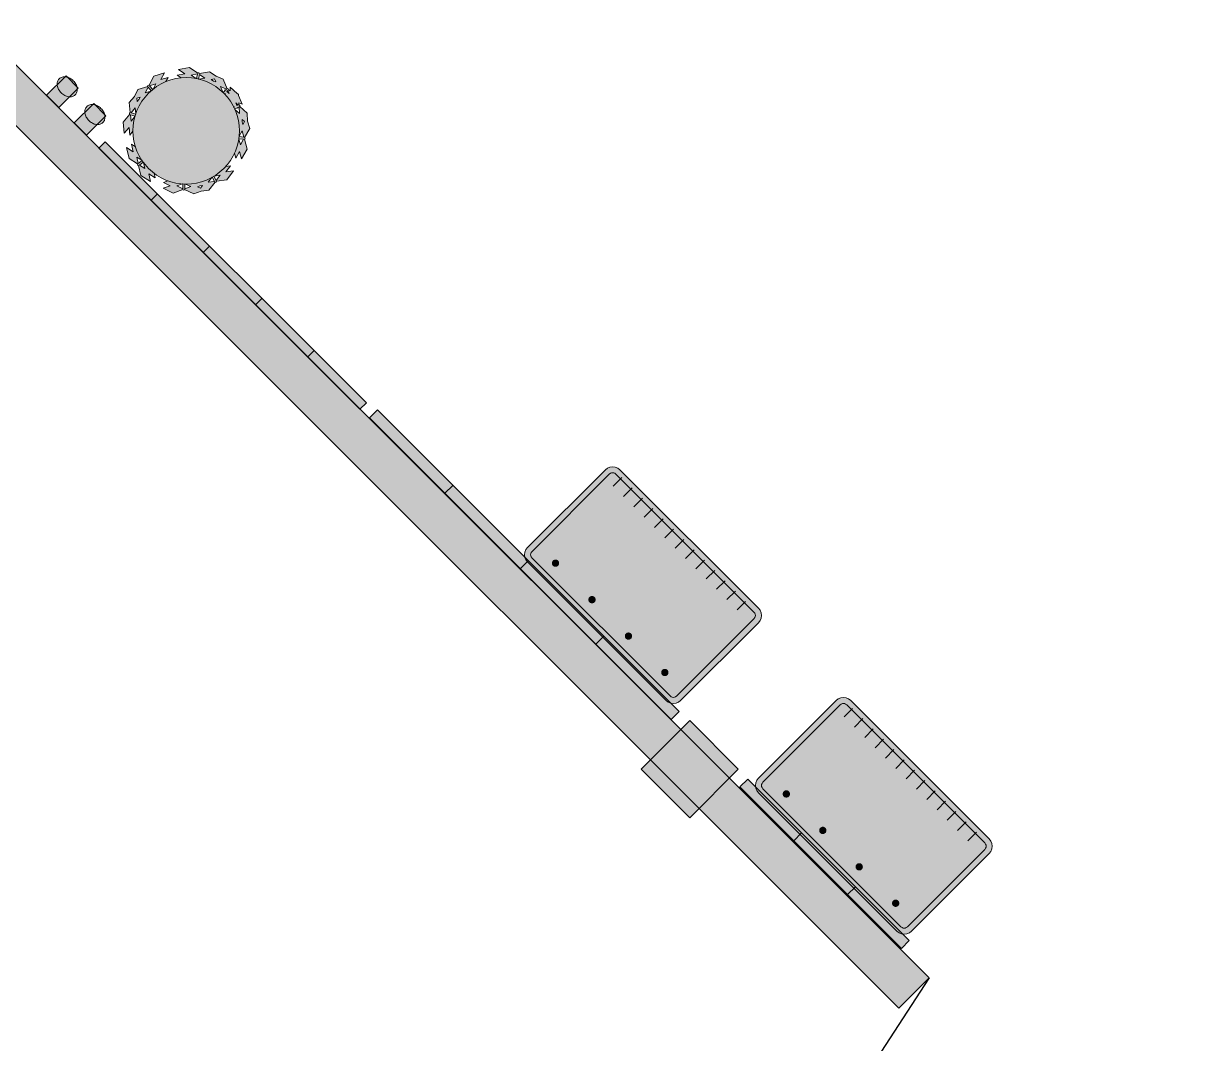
# Model space of a CAD drawing. Header units: metres. Extents: x 2172.2 to 2210.6, y 415.3 to 458.1.
# Drawn here: x 2181.17 to 2188.03, y 426.73 to 432.67 of the extents above; entities that cross this region are included whole.
import ezdxf

# ---------------------------------------------------------------- set-up
doc = ezdxf.new("R2010")
doc.units = ezdxf.units.M
for name, color, linetype, lineweight in [('NC_N1_COLUMNS', 8, 'CONTINUOUS', 25), ('NC_N1_PLANTS', 94, 'CONTINUOUS', 13), ('NC_N1_SERVICE', 7, 'CONTINUOUS', 13), ('NC_N1_WALL_DECOR', 32, 'CONTINUOUS', 13), ('NC_N1_WALL_LIGHTS', 32, 'CONTINUOUS', 13), ('NC_N1_WALLS', 7, 'CONTINUOUS', 25)]:
    doc.layers.add(name, color=color, linetype=linetype, lineweight=lineweight)

# ---------------------------------------------------------------- blocks, each defined once
blk = doc.blocks.new('NC_N1_ARCHITECTURE')
at = {"layer": 'NC_N1_COLUMNS', "true_color": 0xe6e9ea}
blk.add_hatch(color=256, dxfattribs=at).paths.add_polyline_path([(-4.672302, -5.675465), (-4.955142, -5.958305), (-5.23795, -5.67543), (-4.955142, -5.392626)])
at = {"layer": 'NC_N1_WALLS', "true_color": 0xe7e6e1}
blk.add_hatch(color=256, dxfattribs=at).paths.add_polyline_path([(-17.430969, 6.977996), (-3.56182, -6.891153), (-3.738596, -7.06793), (-17.607746, 6.80122)])
at = {"layer": 'NC_N1_COLUMNS', "linetype": 'CONTINUOUS', "lineweight": -2}
blk.add_lwpolyline([(-4.672302, -5.675465), (-4.955142, -5.958305), (-5.23795, -5.67543), (-4.955142, -5.392626)], close=True, dxfattribs=at)
at = {"layer": 'NC_N1_WALLS', "linetype": 'CONTINUOUS', "lineweight": -2}
blk.add_lwpolyline([(-17.430969, 6.977996), (-3.56182, -6.891153), (-3.738596, -7.06793), (-17.607746, 6.80122)], close=True, dxfattribs=at)
blk = doc.blocks.new('NC_N1_DOOR_D3')
at = {"color": 0, "linetype": 'CONTINUOUS'}
for points in [[(-1.125, 0), (-0.8911, 1.1004)], [(1.125, 0), (0.8911, 1.1004)]]:
    blk.add_lwpolyline(points, dxfattribs=at)
at = {"color": 0}
for centre, start, end in [((-1.125, 0), 0, 78), ((1.125, 0), 102, 180)]:
    blk.add_arc(centre, 1.125, start, end, dxfattribs=at)
blk = doc.blocks.new('NC_N1_UNIQUE_WALL_COMPOSITION_08')
at = {"true_color": 0xf6f5ef}
h = blk.add_hatch(color=256, dxfattribs=at)
h.dxf.hatch_style = 1
h.paths.add_polyline_path([(0.6648, -0.065), (0.6648, 0), (-0.6648, 0), (-0.6648, -0.065)])
at = {"color": 0, "linetype": 'CONTINUOUS', "lineweight": -2, "true_color": 0xa38246}
blk.add_lwpolyline([(0.6648, -0.065), (0.6648, 0), (-0.6648, 0), (-0.6648, -0.065)], close=True, dxfattribs=at)
for points in [[(-0.2216, -0.065), (-0.2216, 0)], [(0.2216, -0.065), (0.2216, 0)]]:
    blk.add_lwpolyline(points, dxfattribs=at)
blk = doc.blocks.new('NC_N1_SCONCE')
at = {"true_color": 0xf6f5ef}
h = blk.add_hatch(color=256, dxfattribs=at)
h.dxf.hatch_style = 1
h.paths.add_polyline_path([(0.05, -0.16), (0.05, 0), (-0.05, 0), (-0.05, -0.16)])
h = blk.add_hatch(color=256, dxfattribs=at)
h.dxf.hatch_style = 1
h.paths.add_polyline_path([(0.066, -0.12), (0.0657, -0.1151), (0.0647, -0.1102), (0.0632, -0.1055), (0.061, -0.1009), (0.0582, -0.0964), (0.0549, -0.0922), (0.051, -0.0883), (0.0467, -0.0846), (0.0419, -0.0813), (0.0367, -0.0784), (0.0311, -0.0759), (0.0253, -0.0738), (0.0192, -0.0722), (0.0129, -0.071), (0.0065, -0.0702), (0, -0.07), (-0.0065, -0.0702), (-0.0129, -0.071), (-0.0192, -0.0722), (-0.0253, -0.0738), (-0.0311, -0.0759), (-0.0367, -0.0784), (-0.0419, -0.0813), (-0.0467, -0.0846), (-0.051, -0.0883), (-0.0549, -0.0922), (-0.0582, -0.0964), (-0.061, -0.1009), (-0.0632, -0.1055), (-0.0647, -0.1102), (-0.0657, -0.1151), (-0.066, -0.12), (-0.0657, -0.1249), (-0.0647, -0.1298), (-0.0632, -0.1345), (-0.061, -0.1391), (-0.0582, -0.1436), (-0.0549, -0.1478), (-0.051, -0.1517), (-0.0467, -0.1554), (-0.0419, -0.1587), (-0.0367, -0.1616), (-0.0311, -0.1641), (-0.0253, -0.1662), (-0.0192, -0.1678), (-0.0129, -0.169), (-0.0065, -0.1698), (0, -0.17), (0.0065, -0.1698), (0.0129, -0.169), (0.0192, -0.1678), (0.0253, -0.1662), (0.0311, -0.1641), (0.0367, -0.1616), (0.0419, -0.1587), (0.0467, -0.1554), (0.051, -0.1517), (0.0549, -0.1478), (0.0582, -0.1436), (0.061, -0.1391), (0.0632, -0.1345), (0.0647, -0.1298), (0.0657, -0.1249)])
at = {"color": 0, "linetype": 'CONTINUOUS', "lineweight": -2, "true_color": 0xa38246}
for points in [[(0.05, -0.16), (0.05, 0), (-0.05, 0), (-0.05, -0.16)], [(0.066, -0.12), (0.0657, -0.1151), (0.0647, -0.1102), (0.0632, -0.1055), (0.061, -0.1009), (0.0582, -0.0964), (0.0549, -0.0922), (0.051, -0.0883), (0.0467, -0.0846), (0.0419, -0.0813), (0.0367, -0.0784), (0.0311, -0.0759), (0.0253, -0.0738), (0.0192, -0.0722), (0.0129, -0.071), (0.0065, -0.0702), (0, -0.07), (-0.0065, -0.0702), (-0.0129, -0.071), (-0.0192, -0.0722), (-0.0253, -0.0738), (-0.0311, -0.0759), (-0.0367, -0.0784), (-0.0419, -0.0813), (-0.0467, -0.0846), (-0.051, -0.0883), (-0.0549, -0.0922), (-0.0582, -0.0964), (-0.061, -0.1009), (-0.0632, -0.1055), (-0.0647, -0.1102), (-0.0657, -0.1151), (-0.066, -0.12), (-0.0657, -0.1249), (-0.0647, -0.1298), (-0.0632, -0.1345), (-0.061, -0.1391), (-0.0582, -0.1436), (-0.0549, -0.1478), (-0.051, -0.1517), (-0.0467, -0.1554), (-0.0419, -0.1587), (-0.0367, -0.1616), (-0.0311, -0.1641), (-0.0253, -0.1662), (-0.0192, -0.1678), (-0.0129, -0.169), (-0.0065, -0.1698), (0, -0.17), (0.0065, -0.1698), (0.0129, -0.169), (0.0192, -0.1678), (0.0253, -0.1662), (0.0311, -0.1641), (0.0367, -0.1616), (0.0419, -0.1587), (0.0467, -0.1554), (0.051, -0.1517), (0.0549, -0.1478), (0.0582, -0.1436), (0.061, -0.1391), (0.0632, -0.1345), (0.0647, -0.1298), (0.0657, -0.1249)]]:
    blk.add_lwpolyline(points, close=True, dxfattribs=at)
blk = doc.blocks.new('NC_N1_UNIQUE_WALL_COMPOSITION_21')
at = {"true_color": 0xf6f5ef}
h = blk.add_hatch(color=256, dxfattribs=at)
h.dxf.hatch_style = 1
h.paths.add_polyline_path([(1.242, -0.065), (1.242, 0), (-1.242, 0), (-1.242, -0.065)])
at = {"color": 0, "linetype": 'CONTINUOUS', "lineweight": -2, "true_color": 0xa38246}
blk.add_lwpolyline([(1.242, -0.065), (1.242, 0), (-1.242, 0), (-1.242, -0.065)], close=True, dxfattribs=at)
for points in [[(-0.621, -0.065), (-0.621, 0)], [(0, -0.065), (0, 0)], [(0.621, -0.065), (0.621, 0)]]:
    blk.add_lwpolyline(points, dxfattribs=at)
blk = doc.blocks.new('NC_N1_UNIQUE_WALL_COMPOSITION_22')
at = {"true_color": 0xf6f5ef}
h = blk.add_hatch(color=256, dxfattribs=at)
h.dxf.hatch_style = 1
h.paths.add_polyline_path([(1.075, -0.065), (1.075, -0.012736), (-1.075, -0.012736), (-1.075, -0.065)])
at = {"color": 0, "linetype": 'CONTINUOUS', "lineweight": -2, "true_color": 0xa38246}
blk.add_lwpolyline([(1.075, -0.065), (1.075, -0.012736), (-1.075, -0.012736), (-1.075, -0.065)], close=True, dxfattribs=at)
for points in [[(-0.645, -0.065), (-0.645, -0.012736)], [(-0.215, -0.065), (-0.215, -0.012736)], [(0.215, -0.065), (0.215, -0.012736)], [(0.645, -0.065), (0.645, -0.012736)]]:
    blk.add_lwpolyline(points, dxfattribs=at)
blk = doc.blocks.new('NC_N1_HOST')
at = {"true_color": 0xf6f5ef}
h = blk.add_hatch(color=256, dxfattribs=at)
h.dxf.hatch_style = 1
h.paths.add_polyline_path([(0.57, -0.38), (-0.57, -0.38), (-0.5855, -0.378), (-0.6, -0.372), (-0.6124, -0.3624), (-0.622, -0.35), (-0.628, -0.3355), (-0.63, -0.32), (-0.63, 0.32), (-0.628, 0.3355), (-0.622, 0.35), (-0.6124, 0.3624), (-0.6, 0.372), (-0.5855, 0.378), (-0.57, 0.38), (0.57, 0.38), (0.5855, 0.378), (0.6, 0.372), (0.6124, 0.3624), (0.622, 0.35), (0.628, 0.3355), (0.63, 0.32), (0.63, -0.32), (0.628, -0.3355), (0.622, -0.35), (0.6124, -0.3624), (0.6, -0.372), (0.5855, -0.378)])
at = {"true_color": 0xa38246}
h = blk.add_hatch(color=256, dxfattribs=at)
h.dxf.hatch_style = 1
h.paths.add_polyline_path([(-0.432, 0.27), (-0.4321, 0.2682), (-0.4323, 0.2665), (-0.4328, 0.2648), (-0.4334, 0.2631), (-0.4341, 0.2615), (-0.435, 0.26), (-0.4361, 0.2586), (-0.4373, 0.2573), (-0.4386, 0.2561), (-0.44, 0.255), (-0.4415, 0.2541), (-0.4431, 0.2534), (-0.4448, 0.2528), (-0.4465, 0.2523), (-0.4482, 0.2521), (-0.45, 0.252), (-0.4518, 0.2521), (-0.4535, 0.2523), (-0.4552, 0.2528), (-0.4569, 0.2534), (-0.4585, 0.2541), (-0.46, 0.255), (-0.4614, 0.2561), (-0.4627, 0.2573), (-0.4639, 0.2586), (-0.465, 0.26), (-0.4659, 0.2615), (-0.4666, 0.2631), (-0.4672, 0.2648), (-0.4677, 0.2665), (-0.4679, 0.2682), (-0.468, 0.27), (-0.4679, 0.2718), (-0.4677, 0.2735), (-0.4672, 0.2752), (-0.4666, 0.2769), (-0.4659, 0.2785), (-0.465, 0.28), (-0.4639, 0.2814), (-0.4627, 0.2827), (-0.4614, 0.2839), (-0.46, 0.285), (-0.4585, 0.2859), (-0.4569, 0.2866), (-0.4552, 0.2872), (-0.4535, 0.2877), (-0.4518, 0.2879), (-0.45, 0.288), (-0.4482, 0.2879), (-0.4465, 0.2877), (-0.4448, 0.2872), (-0.4431, 0.2866), (-0.4415, 0.2859), (-0.44, 0.285), (-0.4386, 0.2839), (-0.4373, 0.2827), (-0.4361, 0.2814), (-0.435, 0.28), (-0.4341, 0.2785), (-0.4334, 0.2769), (-0.4328, 0.2752), (-0.4323, 0.2735), (-0.4321, 0.2718)])
h = blk.add_hatch(color=256, dxfattribs=at)
h.dxf.hatch_style = 1
h.paths.add_polyline_path([(-0.132, 0.27), (-0.1321, 0.2682), (-0.1323, 0.2665), (-0.1328, 0.2648), (-0.1334, 0.2631), (-0.1341, 0.2615), (-0.135, 0.26), (-0.1361, 0.2586), (-0.1373, 0.2573), (-0.1386, 0.2561), (-0.14, 0.255), (-0.1415, 0.2541), (-0.1431, 0.2534), (-0.1448, 0.2528), (-0.1465, 0.2523), (-0.1482, 0.2521), (-0.15, 0.252), (-0.1518, 0.2521), (-0.1535, 0.2523), (-0.1552, 0.2528), (-0.1569, 0.2534), (-0.1585, 0.2541), (-0.16, 0.255), (-0.1614, 0.2561), (-0.1627, 0.2573), (-0.1639, 0.2586), (-0.165, 0.26), (-0.1659, 0.2615), (-0.1666, 0.2631), (-0.1672, 0.2648), (-0.1677, 0.2665), (-0.1679, 0.2682), (-0.168, 0.27), (-0.1679, 0.2718), (-0.1677, 0.2735), (-0.1672, 0.2752), (-0.1666, 0.2769), (-0.1659, 0.2785), (-0.165, 0.28), (-0.1639, 0.2814), (-0.1627, 0.2827), (-0.1614, 0.2839), (-0.16, 0.285), (-0.1585, 0.2859), (-0.1569, 0.2866), (-0.1552, 0.2872), (-0.1535, 0.2877), (-0.1518, 0.2879), (-0.15, 0.288), (-0.1482, 0.2879), (-0.1465, 0.2877), (-0.1448, 0.2872), (-0.1431, 0.2866), (-0.1415, 0.2859), (-0.14, 0.285), (-0.1386, 0.2839), (-0.1373, 0.2827), (-0.1361, 0.2814), (-0.135, 0.28), (-0.1341, 0.2785), (-0.1334, 0.2769), (-0.1328, 0.2752), (-0.1323, 0.2735), (-0.1321, 0.2718)])
h = blk.add_hatch(color=256, dxfattribs=at)
h.dxf.hatch_style = 1
h.paths.add_polyline_path([(0.168, 0.27), (0.1679, 0.2682), (0.1677, 0.2665), (0.1672, 0.2648), (0.1666, 0.2631), (0.1659, 0.2615), (0.165, 0.26), (0.1639, 0.2586), (0.1627, 0.2573), (0.1614, 0.2561), (0.16, 0.255), (0.1585, 0.2541), (0.1569, 0.2534), (0.1552, 0.2528), (0.1535, 0.2523), (0.1518, 0.2521), (0.15, 0.252), (0.1482, 0.2521), (0.1465, 0.2523), (0.1448, 0.2528), (0.1431, 0.2534), (0.1415, 0.2541), (0.14, 0.255), (0.1386, 0.2561), (0.1373, 0.2573), (0.1361, 0.2586), (0.135, 0.26), (0.1341, 0.2615), (0.1334, 0.2631), (0.1328, 0.2648), (0.1323, 0.2665), (0.1321, 0.2682), (0.132, 0.27), (0.1321, 0.2718), (0.1323, 0.2735), (0.1328, 0.2752), (0.1334, 0.2769), (0.1341, 0.2785), (0.135, 0.28), (0.1361, 0.2814), (0.1373, 0.2827), (0.1386, 0.2839), (0.14, 0.285), (0.1415, 0.2859), (0.1431, 0.2866), (0.1448, 0.2872), (0.1465, 0.2877), (0.1482, 0.2879), (0.15, 0.288), (0.1518, 0.2879), (0.1535, 0.2877), (0.1552, 0.2872), (0.1569, 0.2866), (0.1585, 0.2859), (0.16, 0.285), (0.1614, 0.2839), (0.1627, 0.2827), (0.1639, 0.2814), (0.165, 0.28), (0.1659, 0.2785), (0.1666, 0.2769), (0.1672, 0.2752), (0.1677, 0.2735), (0.1679, 0.2718)])
h = blk.add_hatch(color=256, dxfattribs=at)
h.dxf.hatch_style = 1
h.paths.add_polyline_path([(0.468, 0.27), (0.4679, 0.2682), (0.4677, 0.2665), (0.4672, 0.2648), (0.4666, 0.2631), (0.4659, 0.2615), (0.465, 0.26), (0.4639, 0.2586), (0.4627, 0.2573), (0.4614, 0.2561), (0.46, 0.255), (0.4585, 0.2541), (0.4569, 0.2534), (0.4552, 0.2528), (0.4535, 0.2523), (0.4518, 0.2521), (0.45, 0.252), (0.4482, 0.2521), (0.4465, 0.2523), (0.4448, 0.2528), (0.4431, 0.2534), (0.4415, 0.2541), (0.44, 0.255), (0.4386, 0.2561), (0.4373, 0.2573), (0.4361, 0.2586), (0.435, 0.26), (0.4341, 0.2615), (0.4334, 0.2631), (0.4328, 0.2648), (0.4323, 0.2665), (0.4321, 0.2682), (0.432, 0.27), (0.4321, 0.2718), (0.4323, 0.2735), (0.4328, 0.2752), (0.4334, 0.2769), (0.4341, 0.2785), (0.435, 0.28), (0.4361, 0.2814), (0.4373, 0.2827), (0.4386, 0.2839), (0.44, 0.285), (0.4415, 0.2859), (0.4431, 0.2866), (0.4448, 0.2872), (0.4465, 0.2877), (0.4482, 0.2879), (0.45, 0.288), (0.4518, 0.2879), (0.4535, 0.2877), (0.4552, 0.2872), (0.4569, 0.2866), (0.4585, 0.2859), (0.46, 0.285), (0.4614, 0.2839), (0.4627, 0.2827), (0.4639, 0.2814), (0.465, 0.28), (0.4659, 0.2785), (0.4666, 0.2769), (0.4672, 0.2752), (0.4677, 0.2735), (0.4679, 0.2718)])
at = {"color": 0, "linetype": 'CONTINUOUS', "lineweight": -2, "true_color": 0x2d3540}
blk.add_lwpolyline([(0.57, -0.38), (-0.57, -0.38), (-0.5855, -0.378), (-0.6, -0.372), (-0.6124, -0.3624), (-0.622, -0.35), (-0.628, -0.3355), (-0.63, -0.32), (-0.63, 0.32), (-0.628, 0.3355), (-0.622, 0.35), (-0.6124, 0.3624), (-0.6, 0.372), (-0.5855, 0.378), (-0.57, 0.38), (0.57, 0.38), (0.5855, 0.378), (0.6, 0.372), (0.6124, 0.3624), (0.622, 0.35), (0.628, 0.3355), (0.63, 0.32), (0.63, -0.32), (0.628, -0.3355), (0.622, -0.35), (0.6124, -0.3624), (0.6, -0.372), (0.5855, -0.378)], close=True, dxfattribs=at)
at = {"color": 0, "linetype": 'CONTINUOUS', "lineweight": -2, "true_color": 0xa38246}
blk.add_lwpolyline([(0.5677, -0.345), (-0.5677, -0.345), (-0.5764, -0.3439), (-0.5823, -0.3414), (-0.5875, -0.3375), (-0.5914, -0.3323), (-0.5939, -0.3264), (-0.595, -0.3177), (-0.595, 0.3177), (-0.5939, 0.3264), (-0.5914, 0.3323), (-0.5875, 0.3375), (-0.5823, 0.3414), (-0.5764, 0.3439), (-0.5677, 0.345), (0.5677, 0.345), (0.5764, 0.3439), (0.5823, 0.3414), (0.5875, 0.3375), (0.5914, 0.3323), (0.5939, 0.3264), (0.595, 0.3177), (0.595, -0.3177), (0.5939, -0.3264), (0.5914, -0.3323), (0.5875, -0.3375), (0.5823, -0.3414), (0.5764, -0.3439)], close=True, dxfattribs=at)
at = {"color": 0, "linetype": 'CONTINUOUS', "lineweight": -2}
for points in [[(-0.432, 0.27), (-0.4321, 0.2682), (-0.4323, 0.2665), (-0.4328, 0.2648), (-0.4334, 0.2631), (-0.4341, 0.2615), (-0.435, 0.26), (-0.4361, 0.2586), (-0.4373, 0.2573), (-0.4386, 0.2561), (-0.44, 0.255), (-0.4415, 0.2541), (-0.4431, 0.2534), (-0.4448, 0.2528), (-0.4465, 0.2523), (-0.4482, 0.2521), (-0.45, 0.252), (-0.4518, 0.2521), (-0.4535, 0.2523), (-0.4552, 0.2528), (-0.4569, 0.2534), (-0.4585, 0.2541), (-0.46, 0.255), (-0.4614, 0.2561), (-0.4627, 0.2573), (-0.4639, 0.2586), (-0.465, 0.26), (-0.4659, 0.2615), (-0.4666, 0.2631), (-0.4672, 0.2648), (-0.4677, 0.2665), (-0.4679, 0.2682), (-0.468, 0.27), (-0.4679, 0.2718), (-0.4677, 0.2735), (-0.4672, 0.2752), (-0.4666, 0.2769), (-0.4659, 0.2785), (-0.465, 0.28), (-0.4639, 0.2814), (-0.4627, 0.2827), (-0.4614, 0.2839), (-0.46, 0.285), (-0.4585, 0.2859), (-0.4569, 0.2866), (-0.4552, 0.2872), (-0.4535, 0.2877), (-0.4518, 0.2879), (-0.45, 0.288), (-0.4482, 0.2879), (-0.4465, 0.2877), (-0.4448, 0.2872), (-0.4431, 0.2866), (-0.4415, 0.2859), (-0.44, 0.285), (-0.4386, 0.2839), (-0.4373, 0.2827), (-0.4361, 0.2814), (-0.435, 0.28), (-0.4341, 0.2785), (-0.4334, 0.2769), (-0.4328, 0.2752), (-0.4323, 0.2735), (-0.4321, 0.2718)], [(-0.132, 0.27), (-0.1321, 0.2682), (-0.1323, 0.2665), (-0.1328, 0.2648), (-0.1334, 0.2631), (-0.1341, 0.2615), (-0.135, 0.26), (-0.1361, 0.2586), (-0.1373, 0.2573), (-0.1386, 0.2561), (-0.14, 0.255), (-0.1415, 0.2541), (-0.1431, 0.2534), (-0.1448, 0.2528), (-0.1465, 0.2523), (-0.1482, 0.2521), (-0.15, 0.252), (-0.1518, 0.2521), (-0.1535, 0.2523), (-0.1552, 0.2528), (-0.1569, 0.2534), (-0.1585, 0.2541), (-0.16, 0.255), (-0.1614, 0.2561), (-0.1627, 0.2573), (-0.1639, 0.2586), (-0.165, 0.26), (-0.1659, 0.2615), (-0.1666, 0.2631), (-0.1672, 0.2648), (-0.1677, 0.2665), (-0.1679, 0.2682), (-0.168, 0.27), (-0.1679, 0.2718), (-0.1677, 0.2735), (-0.1672, 0.2752), (-0.1666, 0.2769), (-0.1659, 0.2785), (-0.165, 0.28), (-0.1639, 0.2814), (-0.1627, 0.2827), (-0.1614, 0.2839), (-0.16, 0.285), (-0.1585, 0.2859), (-0.1569, 0.2866), (-0.1552, 0.2872), (-0.1535, 0.2877), (-0.1518, 0.2879), (-0.15, 0.288), (-0.1482, 0.2879), (-0.1465, 0.2877), (-0.1448, 0.2872), (-0.1431, 0.2866), (-0.1415, 0.2859), (-0.14, 0.285), (-0.1386, 0.2839), (-0.1373, 0.2827), (-0.1361, 0.2814), (-0.135, 0.28), (-0.1341, 0.2785), (-0.1334, 0.2769), (-0.1328, 0.2752), (-0.1323, 0.2735), (-0.1321, 0.2718)], [(0.168, 0.27), (0.1679, 0.2682), (0.1677, 0.2665), (0.1672, 0.2648), (0.1666, 0.2631), (0.1659, 0.2615), (0.165, 0.26), (0.1639, 0.2586), (0.1627, 0.2573), (0.1614, 0.2561), (0.16, 0.255), (0.1585, 0.2541), (0.1569, 0.2534), (0.1552, 0.2528), (0.1535, 0.2523), (0.1518, 0.2521), (0.15, 0.252), (0.1482, 0.2521), (0.1465, 0.2523), (0.1448, 0.2528), (0.1431, 0.2534), (0.1415, 0.2541), (0.14, 0.255), (0.1386, 0.2561), (0.1373, 0.2573), (0.1361, 0.2586), (0.135, 0.26), (0.1341, 0.2615), (0.1334, 0.2631), (0.1328, 0.2648), (0.1323, 0.2665), (0.1321, 0.2682), (0.132, 0.27), (0.1321, 0.2718), (0.1323, 0.2735), (0.1328, 0.2752), (0.1334, 0.2769), (0.1341, 0.2785), (0.135, 0.28), (0.1361, 0.2814), (0.1373, 0.2827), (0.1386, 0.2839), (0.14, 0.285), (0.1415, 0.2859), (0.1431, 0.2866), (0.1448, 0.2872), (0.1465, 0.2877), (0.1482, 0.2879), (0.15, 0.288), (0.1518, 0.2879), (0.1535, 0.2877), (0.1552, 0.2872), (0.1569, 0.2866), (0.1585, 0.2859), (0.16, 0.285), (0.1614, 0.2839), (0.1627, 0.2827), (0.1639, 0.2814), (0.165, 0.28), (0.1659, 0.2785), (0.1666, 0.2769), (0.1672, 0.2752), (0.1677, 0.2735), (0.1679, 0.2718)], [(0.468, 0.27), (0.4679, 0.2682), (0.4677, 0.2665), (0.4672, 0.2648), (0.4666, 0.2631), (0.4659, 0.2615), (0.465, 0.26), (0.4639, 0.2586), (0.4627, 0.2573), (0.4614, 0.2561), (0.46, 0.255), (0.4585, 0.2541), (0.4569, 0.2534), (0.4552, 0.2528), (0.4535, 0.2523), (0.4518, 0.2521), (0.45, 0.252), (0.4482, 0.2521), (0.4465, 0.2523), (0.4448, 0.2528), (0.4431, 0.2534), (0.4415, 0.2541), (0.44, 0.255), (0.4386, 0.2561), (0.4373, 0.2573), (0.4361, 0.2586), (0.435, 0.26), (0.4341, 0.2615), (0.4334, 0.2631), (0.4328, 0.2648), (0.4323, 0.2665), (0.4321, 0.2682), (0.432, 0.27), (0.4321, 0.2718), (0.4323, 0.2735), (0.4328, 0.2752), (0.4334, 0.2769), (0.4341, 0.2785), (0.435, 0.28), (0.4361, 0.2814), (0.4373, 0.2827), (0.4386, 0.2839), (0.44, 0.285), (0.4415, 0.2859), (0.4431, 0.2866), (0.4448, 0.2872), (0.4465, 0.2877), (0.4482, 0.2879), (0.45, 0.288), (0.4518, 0.2879), (0.4535, 0.2877), (0.4552, 0.2872), (0.4569, 0.2866), (0.4585, 0.2859), (0.46, 0.285), (0.4614, 0.2839), (0.4627, 0.2827), (0.4639, 0.2814), (0.465, 0.28), (0.4659, 0.2785), (0.4666, 0.2769), (0.4672, 0.2752), (0.4677, 0.2735), (0.4679, 0.2718)]]:
    blk.add_lwpolyline(points, close=True, dxfattribs=at)
at = {"color": 0, "linetype": 'CONTINUOUS', "lineweight": -2, "true_color": 0xa38246}
for points in [[(-0.53, -0.355), (-0.53, -0.285)], [(-0.445, -0.355), (-0.445, -0.285)], [(-0.36, -0.355), (-0.36, -0.285)], [(-0.275, -0.355), (-0.275, -0.285)], [(-0.19, -0.355), (-0.19, -0.285)], [(-0.105, -0.355), (-0.105, -0.285)], [(-0.02, -0.355), (-0.02, -0.285)], [(0.065, -0.355), (0.065, -0.285)], [(0.15, -0.355), (0.15, -0.285)], [(0.235, -0.355), (0.235, -0.285)], [(0.32, -0.355), (0.32, -0.285)], [(0.405, -0.355), (0.405, -0.285)], [(0.49, -0.355), (0.49, -0.285)]]:
    blk.add_lwpolyline(points, dxfattribs=at)
blk = doc.blocks.new('NC_N1_PLANTER')
at = {"true_color": 0x91b46f}
h = blk.add_hatch(color=256, dxfattribs=at)
h.paths.add_polyline_path([(-0.314582, -0.176177), (-0.34944, -0.121314), (-0.336246, -0.063287), (-0.338237, -0.062792), (-0.340588, -0.058893), (-0.339683, -0.054431), (-0.337973, -0.053296), (-0.369886, -0.003068), (-0.355475, 0.060314), (-0.331772, 0.023007), (-0.321972, 0.066107), (-0.30676, 0.042164), (-0.304043, 0.060478), (-0.296652, 0.089988), (-0.286403, 0.118632), (-0.280823, 0.13043), (-0.30658, 0.118511), (-0.291515, 0.160064), (-0.331628, 0.141502), (-0.309474, 0.20261), (-0.255468, 0.227602), (-0.256292, 0.22948), (-0.254641, 0.233723), (-0.250554, 0.235732), (-0.248612, 0.235071), (-0.22833, 0.291016), (-0.18698, 0.310151), (-0.150749, 0.337787), (-0.091788, 0.329601), (-0.091462, 0.331547), (-0.087769, 0.334189), (-0.083255, 0.333702), (-0.082014, 0.332167), (-0.034685, 0.368269), (0.029698, 0.35933), (-0.005446, 0.332524), (0.038334, 0.326445), (0.015759, 0.309226), (0.030385, 0.308507), (0.060478, 0.304043), (0.089988, 0.296652), (0.105943, 0.290943), (0.091863, 0.31559), (0.134551, 0.304134), (0.112627, 0.342513), (0.175406, 0.325665), (0.204933, 0.273978), (0.206673, 0.274908), (0.21102, 0.273598), (0.213392, 0.269726), (0.212934, 0.267806), (0.270427, 0.252378), (0.293029, 0.212813), (0.32366, 0.17908), (0.320546, 0.119665), (0.322646, 0.119524), (0.325649, 0.11609), (0.325495, 0.111531), (0.323958, 0.110094), (0.332125, 0.1011), (0.34, 0.12), (0.361231, 0.069046), (0.363954, 0.066047), (0.363789, 0.062905), (0.365, 0.06), (0.363441, 0.056259), (0.360553, 0.001136), (0.346789, 0.016294), (0.342105, 0.005053), (0.343905, 0.004243), (0.345522, 0), (0.343905, -0.004243), (0.342105, -0.005053), (0.365, -0.06), (0.347475, -0.102059), (0.339471, -0.146917), (0.290523, -0.180738), (0.291693, -0.182487), (0.290809, -0.186962), (0.287104, -0.189624), (0.285028, -0.189285), (0.274576, -0.247856), (0.2211, -0.284806), (0.228864, -0.241294), (0.192501, -0.26642), (0.1974, -0.238964), (0.196662, -0.239633), (0.172227, -0.257756), (0.146133, -0.273396), (0.119186, -0.286141), (0.145726, -0.294619), (0.106529, -0.315045), (0.148633, -0.328494), (0.09099, -0.358533), (0.034315, -0.34043), (0.033645, -0.342424), (0.029562, -0.344457), (0.025191, -0.34315), (0.024191, -0.341299), (-0.02857, -0.368794), (-0.071975, -0.354929), (-0.117352, -0.35079), (-0.155242, -0.304904), (-0.15685, -0.306178), (-0.161374, -0.305659), (-0.164354, -0.302216), (-0.164209, -0.30017), (-0.223471, -0.294764), (-0.264858, -0.244643), (-0.220841, -0.248658), (-0.248984, -0.214576), (-0.22109, -0.217121), (-0.239633, -0.196662), (-0.257756, -0.172227), (-0.273396, -0.146133), (-0.274861, -0.143036), (-0.281079, -0.170384), (-0.304783, -0.133077)])
h.paths.add_polyline_path([(0.32938, 0.006), (0.3375, 0.006), (0.330287, 0.023311)], flags=0)
h.paths.add_polyline_path([(0.32464, -0.006), (0.309705, -0.006), (0.309578, -0.008587), (0.323, -0.0408), (0.3375, -0.006), (0.328751, -0.006), (0.328527, -0.010281)], flags=0)
h.paths.add_polyline_path([(0.33044, -0.097057), (0.323, -0.0792), (0.317182, -0.093164), (0.314525, -0.108055)], flags=0)
h.paths.add_polyline_path([(0.319918, 0.107677), (0.31227, 0.104951), (0.318937, 0.088952)], flags=0)
h.paths.add_polyline_path([(0.307649, 0.116043), (0.315889, 0.11898), (0.290546, 0.146891), (0.288725, 0.112142), (0.289628, 0.109619), (0.303776, 0.114662), (0.306, 0.12)], flags=0)
h.paths.add_polyline_path([(0.309578, 0.008587), (0.309705, 0.006), (0.313744, 0.006), (0.310149, 0.009959)], flags=0)
h.paths.add_polyline_path([(0.295485, 0.094765), (0.297542, 0.099701), (0.293671, 0.098321), (0.29459, 0.095751)], flags=0)
h.paths.add_polyline_path([(0.264914, -0.160285), (0.263661, -0.162376), (0.287137, -0.177468), (0.293759, -0.140353)], flags=0)
h.paths.add_polyline_path([(0.249631, -0.208993), (0.280647, -0.187562), (0.257445, -0.172646), (0.255695, -0.175005)], flags=0)
h.paths.add_polyline_path([(0.267482, 0.194261), (0.277651, 0.183062), (0.278664, 0.20238), (0.259979, 0.207395)], flags=0)
h.paths.add_polyline_path([(0.229573, 0.230846), (0.210872, 0.263581), (0.193952, 0.241643), (0.196566, 0.239704)], flags=0)
h.paths.add_polyline_path([(0.18234, 0.250255), (0.184312, 0.248793), (0.20137, 0.27091), (0.164959, 0.280681)], flags=0)
h.paths.add_polyline_path([(0.06827, -0.318328), (0.035259, -0.307784), (0.032472, -0.308197), (0.034836, -0.335751)], flags=0)
h.paths.add_polyline_path([(-0.013033, -0.325306), (0.02288, -0.336777), (0.020496, -0.308993), (0.018039, -0.309114)], flags=0)
h.paths.add_polyline_path([(-0.072835, 0.300948), (-0.070392, 0.30156), (-0.042586, 0.322769), (-0.079928, 0.327954)], flags=0)
h.paths.add_polyline_path([(-0.0657, -0.323987), (-0.080764, -0.322613), (-0.068447, -0.33753), (-0.051291, -0.328589)], flags=0)
h.paths.add_polyline_path([(-0.091535, 0.324905), (-0.12151, 0.302042), (-0.087386, 0.297304), (-0.084477, 0.298032)], flags=0)
h.paths.add_polyline_path([(-0.139269, -0.276642), (-0.152266, -0.301259), (-0.114722, -0.304684), (-0.136985, -0.277723)], flags=0)
h.paths.add_polyline_path([(-0.152218, -0.269749), (-0.186882, -0.266587), (-0.162878, -0.295657), (-0.149925, -0.271123)], flags=0)
h.paths.add_polyline_path([(-0.170679, 0.283112), (-0.15865, 0.292287), (-0.177811, 0.294948), (-0.184405, 0.276761)], flags=0)
h.paths.add_polyline_path([(-0.244585, 0.232638), (-0.224083, 0.213819), (-0.222168, 0.215932), (-0.210371, 0.24847)], flags=0)
h.paths.add_polyline_path([(-0.232141, 0.204928), (-0.252699, 0.223798), (-0.265549, 0.188355), (-0.23388, 0.20301)], flags=0)
h.paths.add_polyline_path([(-0.303717, -0.061779), (-0.304043, -0.060478), (-0.304306, -0.058708), (-0.331542, -0.063418), (-0.311325, -0.095238)], flags=0)
h.paths.add_polyline_path([(-0.306067, -0.046834), (-0.306424, -0.044428), (-0.325228, -0.014831), (-0.333587, -0.051593)], flags=0)
at = {"color": 0, "linetype": 'CONTINUOUS', "lineweight": -2}
for points in [[(-0.314582, -0.176177), (-0.34944, -0.121314), (-0.336246, -0.063287), (-0.338237, -0.062792), (-0.340588, -0.058893), (-0.339683, -0.054431), (-0.337973, -0.053296), (-0.369886, -0.003068), (-0.355475, 0.060314), (-0.331772, 0.023007), (-0.321972, 0.066107), (-0.30676, 0.042164), (-0.304043, 0.060478), (-0.296652, 0.089988), (-0.286403, 0.118632), (-0.280823, 0.13043), (-0.30658, 0.118511), (-0.291515, 0.160064), (-0.331628, 0.141502), (-0.309474, 0.20261), (-0.255468, 0.227602), (-0.256292, 0.22948), (-0.254641, 0.233723), (-0.250554, 0.235732), (-0.248612, 0.235071), (-0.22833, 0.291016), (-0.18698, 0.310151), (-0.150749, 0.337787), (-0.091788, 0.329601), (-0.091462, 0.331547), (-0.087769, 0.334189), (-0.083255, 0.333702), (-0.082014, 0.332167), (-0.034685, 0.368269), (0.029698, 0.35933), (-0.005446, 0.332524), (0.038334, 0.326445), (0.015759, 0.309226), (0.030385, 0.308507), (0.060478, 0.304043), (0.089988, 0.296652), (0.105943, 0.290943), (0.091863, 0.31559), (0.134551, 0.304134), (0.112627, 0.342513), (0.175406, 0.325665), (0.204933, 0.273978), (0.206673, 0.274908), (0.21102, 0.273598), (0.213392, 0.269726), (0.212934, 0.267806), (0.270427, 0.252378), (0.293029, 0.212813), (0.32366, 0.17908), (0.320546, 0.119665), (0.322646, 0.119524), (0.325649, 0.11609), (0.325495, 0.111531), (0.323958, 0.110094), (0.332125, 0.1011), (0.34, 0.12), (0.361231, 0.069046), (0.363954, 0.066047), (0.363789, 0.062905), (0.365, 0.06), (0.363441, 0.056259), (0.360553, 0.001136), (0.346789, 0.016294), (0.342105, 0.005053), (0.343905, 0.004243), (0.345522, 0), (0.343905, -0.004243), (0.342105, -0.005053), (0.365, -0.06), (0.347475, -0.102059), (0.339471, -0.146917), (0.290523, -0.180738), (0.291693, -0.182487), (0.290809, -0.186962), (0.287104, -0.189624), (0.285028, -0.189285), (0.274576, -0.247856), (0.2211, -0.284806), (0.228864, -0.241294), (0.192501, -0.26642), (0.1974, -0.238964), (0.196662, -0.239633), (0.172227, -0.257756), (0.146133, -0.273396), (0.119186, -0.286141), (0.145726, -0.294619), (0.106529, -0.315045), (0.148633, -0.328494), (0.09099, -0.358533), (0.034315, -0.34043), (0.033645, -0.342424), (0.029562, -0.344457), (0.025191, -0.34315), (0.024191, -0.341299), (-0.02857, -0.368794), (-0.071975, -0.354929), (-0.117352, -0.35079), (-0.155242, -0.304904), (-0.15685, -0.306178), (-0.161374, -0.305659), (-0.164354, -0.302216), (-0.164209, -0.30017), (-0.223471, -0.294764), (-0.264858, -0.244643), (-0.220841, -0.248658), (-0.248984, -0.214576), (-0.22109, -0.217121), (-0.239633, -0.196662), (-0.257756, -0.172227), (-0.273396, -0.146133), (-0.274861, -0.143036), (-0.281079, -0.170384), (-0.304783, -0.133077)], [(-0.304043, 0.060478), (-0.296652, 0.089988), (-0.286403, 0.118632), (-0.273396, 0.146133), (-0.257756, 0.172227), (-0.239633, 0.196662), (-0.219203, 0.219203), (-0.196662, 0.239633), (-0.172227, 0.257756), (-0.146133, 0.273396), (-0.118632, 0.286403), (-0.089988, 0.296652), (-0.060478, 0.304043), (-0.030385, 0.308507), (0, 0.31), (0.030385, 0.308507), (0.060478, 0.304043), (0.089988, 0.296652), (0.118632, 0.286403), (0.146133, 0.273396), (0.172227, 0.257756), (0.196662, 0.239633), (0.219203, 0.219203), (0.239633, 0.196662), (0.257756, 0.172227), (0.273396, 0.146133), (0.286403, 0.118632), (0.296652, 0.089988), (0.304043, 0.060478), (0.308507, 0.030385), (0.31, 0), (0.308507, -0.030385), (0.304043, -0.060478), (0.296652, -0.089988), (0.286403, -0.118632), (0.273396, -0.146133), (0.257756, -0.172227), (0.239633, -0.196662), (0.219203, -0.219203), (0.196662, -0.239633), (0.172227, -0.257756), (0.146133, -0.273396), (0.118632, -0.286403), (0.089988, -0.296652), (0.060478, -0.304043), (0.030385, -0.308507), (0, -0.31), (-0.030385, -0.308507), (-0.060478, -0.304043), (-0.089988, -0.296652), (-0.118632, -0.286403), (-0.146133, -0.273396), (-0.172227, -0.257756), (-0.196662, -0.239633), (-0.219203, -0.219203), (-0.239633, -0.196662), (-0.257756, -0.172227), (-0.273396, -0.146133), (-0.286403, -0.118632), (-0.296652, -0.089988), (-0.304043, -0.060478), (-0.308507, -0.030385), (-0.31, 0), (-0.308507, 0.030385)], [(-0.170679, 0.283112), (-0.15865, 0.292287), (-0.177811, 0.294948), (-0.184405, 0.276761)], [(-0.091535, 0.324905), (-0.12151, 0.302042), (-0.087386, 0.297304), (-0.084477, 0.298032)], [(-0.072835, 0.300948), (-0.070392, 0.30156), (-0.042586, 0.322769), (-0.079928, 0.327954)], [(0.18234, 0.250255), (0.184312, 0.248793), (0.20137, 0.27091), (0.164959, 0.280681)], [(-0.232141, 0.204928), (-0.252699, 0.223798), (-0.265549, 0.188355), (-0.23388, 0.20301)], [(-0.244585, 0.232638), (-0.224083, 0.213819), (-0.222168, 0.215932), (-0.210371, 0.24847)], [(0.229573, 0.230846), (0.210872, 0.263581), (0.193952, 0.241643), (0.196566, 0.239704)], [(0.267482, 0.194261), (0.277651, 0.183062), (0.278664, 0.20238), (0.259979, 0.207395)], [(0.307649, 0.116043), (0.315889, 0.11898), (0.290546, 0.146891), (0.288725, 0.112142), (0.289628, 0.109619), (0.303776, 0.114662), (0.306, 0.12)], [(0.295485, 0.094765), (0.297542, 0.099701), (0.293671, 0.098321), (0.29459, 0.095751)], [(0.319918, 0.107677), (0.31227, 0.104951), (0.318937, 0.088952)], [(0.309578, 0.008587), (0.309705, 0.006), (0.313744, 0.006), (0.310149, 0.009959)], [(0.32938, 0.006), (0.3375, 0.006), (0.330287, 0.023311)], [(-0.306067, -0.046834), (-0.306424, -0.044428), (-0.325228, -0.014831), (-0.333587, -0.051593)], [(-0.303717, -0.061779), (-0.304043, -0.060478), (-0.304306, -0.058708), (-0.331542, -0.063418), (-0.311325, -0.095238)], [(0.32464, -0.006), (0.309705, -0.006), (0.309578, -0.008587), (0.323, -0.0408), (0.3375, -0.006), (0.328751, -0.006), (0.328527, -0.010281)], [(0.33044, -0.097057), (0.323, -0.0792), (0.317182, -0.093164), (0.314525, -0.108055)], [(0.249631, -0.208993), (0.280647, -0.187562), (0.257445, -0.172646), (0.255695, -0.175005)], [(0.264914, -0.160285), (0.263661, -0.162376), (0.287137, -0.177468), (0.293759, -0.140353)], [(-0.152218, -0.269749), (-0.186882, -0.266587), (-0.162878, -0.295657), (-0.149925, -0.271123)], [(-0.139269, -0.276642), (-0.152266, -0.301259), (-0.114722, -0.304684), (-0.136985, -0.277723)], [(-0.0657, -0.323987), (-0.080764, -0.322613), (-0.068447, -0.33753), (-0.051291, -0.328589)], [(-0.013033, -0.325306), (0.02288, -0.336777), (0.020496, -0.308993), (0.018039, -0.309114)], [(0.06827, -0.318328), (0.035259, -0.307784), (0.032472, -0.308197), (0.034836, -0.335751)]]:
    blk.add_lwpolyline(points, close=True, dxfattribs=at)

msp = doc.modelspace()

# ---------------------------------------------------------------- block references
at = {"layer": 'NC_N1_PLANTS', "linetype": 'CONTINUOUS', "xscale": 0.9999999407388815, "yscale": -0.9999999407388814, "rotation": 44.999997585163314}
msp.add_blockref('NC_N1_PLANTER', (2182.1143, 432.0408), dxfattribs=at)
at = {"layer": 'NC_N1_SERVICE', "linetype": 'CONTINUOUS', "xscale": 0.9999999407388815, "yscale": -0.9999999407388814, "rotation": -44.999997585163314}
for p in [(2184.7731, 429.3962), (2186.1166, 428.0527)]:
    msp.add_blockref('NC_N1_HOST', p, dxfattribs=at)
at = {"layer": 'NC_N1_WALL_DECOR', "linetype": 'CONTINUOUS', "rotation": 135}
for name, p in [('NC_N1_UNIQUE_WALL_COMPOSITION_22', (2182.3567, 431.1716)), ('NC_N1_UNIQUE_WALL_COMPOSITION_21', (2184.0596, 429.4917)), ('NC_N1_UNIQUE_WALL_COMPOSITION_08', (2185.8071, 427.7506))]:
    msp.add_blockref(name, p, dxfattribs=at)
at = {"layer": 'NC_N1_WALL_LIGHTS', "linetype": 'CONTINUOUS', "rotation": 135}
for p in [(2181.3369, 432.2123), (2181.4981, 432.0511)]:
    msp.add_blockref('NC_N1_SCONCE', p, dxfattribs=at)
at = {"layer": 'NC_N1_WALLS'}
msp.add_blockref('NC_N1_ARCHITECTURE', (2190, 434), dxfattribs=at)
at = {"layer": 'NC_N1_WALLS', "rotation": 135.00000000000003}
msp.add_blockref('NC_N1_DOOR_D3', (2187.2337, 426.3134), dxfattribs=at)

doc.saveas('drawing.dxf')
